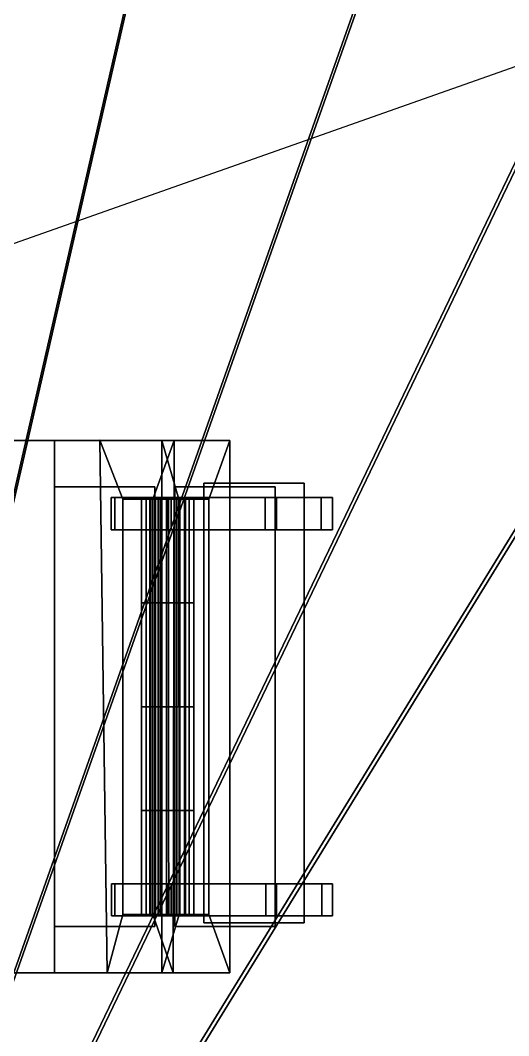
# Model space of a CAD drawing. Extents: x -7.9 to 7.9, y -12.5 to 11.9.
# Drawn here: x 1.414 to 2.418, y -5.023 to -2.932 of the extents above; entities that cross this region are included whole.
import ezdxf

# ---------------------------------------------------------------- set-up
doc = ezdxf.new("R2010")
doc.units = 0

msp = doc.modelspace()

# ---------------------------------------------------------------- linework, layer by layer
for points in [[(3.0017, -0.3575, 4.1037), (0.7607, -6.7043, 4.1037), (2.3067, 0.0569, 4.1037)], [(0.7607, -6.7043, 4.1037), (0.7607, 0.0569, 4.1037), (2.3067, 0.0569, 4.1037)], [(0.7607, -6.7197, 4.271), (2.3067, 0.0416, 4.271), (0.7607, 0.0416, 4.271)], [(3.0017, -0.3728, 4.271), (2.3067, 0.0416, 4.271), (0.7607, -6.7197, 4.271)], [(3.6335, -0.7206, 4.1037), (0.7607, -6.7043, 4.1037), (3.0017, -0.3575, 4.1037)], [(3.0017, -0.3728, 4.271), (0.7607, -6.7197, 4.271), (3.6335, -0.736, 4.271)], [(0.7834, -6.4985, 4.4398), (7.3896, -1.3735, 4.4398), (7.3896, -0.4038, 4.7484), (0.7834, -2.1641, 4.7484)], [(5.0704, -0.7206, 4.1037), (7.6253, -1.4257, 4.1037), (0.7607, -6.7043, 4.1037), (4.352, -0.8468, 4.1037)], [(4.352, -0.8468, 4.1037), (0.7607, -6.7043, 4.1037), (3.6335, -0.7206, 4.1037)], [(3.6335, -0.736, 4.271), (0.7607, -6.7197, 4.271), (4.352, -0.8621, 4.271)], [(4.352, -0.8621, 4.271), (0.7607, -6.7197, 4.271), (7.6253, -1.4411, 4.271), (5.0704, -0.736, 4.271)], [(0.7607, -6.4985, 4.271), (7.3896, -1.3735, 4.271), (7.3896, -1.3735, 4.4398), (0.7834, -6.4985, 4.4398)], [(7.6253, -1.4257, 4.1037), (7.6253, -1.4411, 4.271), (0.7607, -6.7197, 4.271), (0.7607, -6.7043, 4.1037)], [(4.2211, -2.3951, 4.1159), (0.8623, -3.5822, 4.1069), (1.1355, -2.6971, 2.7777), (4.2423, -2.1731, 3.7584)], [(1.3689, -3.7975, 0.8937), (1.3687, -3.7975, 1.8884), (1.4843, -3.7975, 1.8929), (1.4843, -3.7975, 0.9843)], [(1.3687, -3.7975, 1.8884), (1.3687, -4.8933, 1.8884), (1.4843, -4.8933, 1.8929), (1.4843, -3.7975, 1.8929)], [(1.369, -4.8933, 0.8937), (1.3689, -3.7975, 0.8937), (1.5772, -3.7964, 0.8915), (1.5927, -4.8931, 0.895)], [(1.5772, -3.7964, 0.8915), (1.3689, -3.7975, 0.8937), (1.4843, -3.7975, 0.9843), (1.7046, -3.7975, 0.9843)], [(1.7046, -4.8933, 0.9843), (1.7046, -3.7975, 0.9843), (1.4843, -3.7975, 0.9843), (1.4843, -4.8933, 0.9843)], [(1.4843, -3.7975, 1.8929), (1.4843, -4.8933, 1.8929), (1.4843, -4.8933, 0.9843), (1.4843, -3.7975, 0.9843)], [(1.5772, -3.7964, 0.8915), (1.6246, -3.9179, 0.6894), (1.6246, -4.7728, 0.6894), (1.5927, -4.8931, 0.895)], [(1.7305, -3.7974, 0.0726), (1.686, -3.9179, 0.3524), (1.6246, -3.9179, 0.6894), (1.5772, -3.7964, 0.8915)], [(1.7305, -3.7974, 0.0726), (1.5772, -3.7964, 0.8915), (1.7046, -3.7975, 0.9843), (1.8445, -3.7975, 0.0769)], [(1.7279, -4.8935, 0.0731), (1.686, -4.7728, 0.3524), (1.686, -3.9179, 0.3524), (1.7305, -3.7974, 0.0726)], [(1.7046, -3.7975, 0.9843), (1.7401, -3.9179, 0.6894), (1.8016, -3.9179, 0.3524), (1.8445, -3.7975, 0.0769)], [(1.7046, -4.8933, 0.9843), (1.7402, -4.7728, 0.6894), (1.7401, -3.9179, 0.6894), (1.7046, -3.7975, 0.9843)], [(1.7279, -4.8935, 0.0731), (1.7305, -3.7974, 0.0726), (1.8445, -3.7975, 0.0769), (1.8445, -4.8933, 0.0769)], [(1.8445, -3.7975, 0.0769), (1.8016, -3.9179, 0.3524), (1.8016, -4.7728, 0.3524), (1.8445, -4.8933, 0.0769)], [(1.7912, -3.8855, 0.3442), (1.7912, -3.8855, 0.2616), (1.7912, -4.7904, 0.2617), (1.7912, -4.7904, 0.3443)], [(1.7912, -4.7904, 0.2617), (1.7912, -3.8855, 0.2616), (1.9974, -3.8855, 0.2616), (1.9974, -4.7904, 0.2616)], [(1.9974, -4.7904, 0.3442), (1.9974, -3.8855, 0.3442), (1.7912, -3.8855, 0.3442), (1.7912, -4.7904, 0.3443)], [(1.7912, -3.8855, 0.2616), (1.7912, -3.8855, 0.3442), (1.9974, -3.8855, 0.3442), (1.9974, -3.8855, 0.2616)], [(1.9974, -3.8855, 0.3442), (1.9974, -4.7904, 0.3442), (1.9974, -4.7904, 0.2616), (1.9974, -3.8855, 0.2616)], [(1.4843, -3.893, 1.5625), (1.4843, -3.893, 1.6451), (1.6905, -3.893, 1.6451), (1.6905, -3.893, 1.5625)], [(1.4843, -3.893, 1.6451), (1.4843, -4.7978, 1.6451), (1.6906, -4.7978, 1.6451), (1.6905, -3.893, 1.6451)], [(1.4843, -4.7978, 1.5625), (1.4843, -3.893, 1.5625), (1.6905, -3.893, 1.5625), (1.6906, -4.7978, 1.5625)], [(1.4843, -3.893, 1.6451), (1.4843, -3.893, 1.5625), (1.4843, -4.7978, 1.5625), (1.4843, -4.7978, 1.6451)], [(1.4843, -3.893, 1.3147), (1.4843, -3.893, 1.2321), (1.4843, -4.7978, 1.2321), (1.4843, -4.7978, 1.3147)], [(1.4843, -4.7978, 1.2321), (1.4843, -3.893, 1.2321), (1.6905, -3.893, 1.2321), (1.6906, -4.7978, 1.2321)], [(1.6906, -4.7978, 1.3147), (1.6905, -3.893, 1.3147), (1.4843, -3.893, 1.3147), (1.4843, -4.7978, 1.3147)], [(1.4843, -3.893, 1.2321), (1.4843, -3.893, 1.3147), (1.6905, -3.893, 1.3147), (1.6905, -3.893, 1.2321)], [(1.6905, -3.893, 1.6451), (1.6906, -4.7978, 1.6451), (1.6906, -4.7978, 1.5625), (1.6905, -3.893, 1.5625)], [(1.6905, -3.893, 1.3147), (1.6906, -4.7978, 1.3147), (1.6906, -4.7978, 1.2321), (1.6905, -3.893, 1.2321)], [(1.7317, -3.893, 0.69), (1.7317, -3.893, 0.7726), (1.9379, -3.893, 0.7726), (1.9379, -3.893, 0.69)], [(1.7317, -3.893, 0.7726), (1.7318, -4.7978, 0.7726), (1.938, -4.7978, 0.7726), (1.9379, -3.893, 0.7726)], [(1.7318, -4.7978, 0.69), (1.7317, -3.893, 0.69), (1.9379, -3.893, 0.69), (1.938, -4.7978, 0.69)], [(1.7318, -4.7978, 0.69), (1.7318, -4.7978, 0.7726), (1.7317, -3.893, 0.7726), (1.7317, -3.893, 0.69)], [(1.9379, -3.893, 0.7726), (1.938, -4.7978, 0.7726), (1.938, -4.7978, 0.69), (1.9379, -3.893, 0.69)], [(1.7166, -3.9149, 1.3358), (1.601, -3.9149, 1.3009), (1.6085, -3.9149, 1.854), (1.724, -3.9149, 1.854)], [(2.0323, -3.9149, 0.7816), (1.9176, -3.9149, 0.7367), (1.601, -3.9149, 1.3009), (1.7166, -3.9149, 1.3358)], [(1.601, -3.9149, 1.3009), (1.601, -3.9811, 1.3009), (1.6085, -3.981, 1.854), (1.6085, -3.9149, 1.854)], [(1.9176, -3.9149, 0.7367), (1.9176, -3.981, 0.7367), (1.601, -3.9811, 1.3009), (1.601, -3.9149, 1.3009)], [(1.6085, -3.9149, 1.854), (1.6085, -3.981, 1.854), (1.724, -3.981, 1.854), (1.724, -3.9149, 1.854)], [(1.6246, -3.9179, 0.6894), (1.7401, -3.9179, 0.6894), (1.7402, -4.7728, 0.6894), (1.6246, -4.7728, 0.6894)], [(1.6246, -3.9179, 0.6894), (1.686, -3.9179, 0.3524), (1.8016, -3.9179, 0.3524), (1.7401, -3.9179, 0.6894)], [(1.6803, -4.1317, 0.5885), (1.6631, -4.1317, 0.6894), (1.6631, -3.9179, 0.6894), (1.6803, -3.9179, 0.5885)], [(1.6899, -3.9179, 0.5885), (1.6803, -3.9179, 0.5885), (1.6631, -3.9179, 0.6894), (1.6727, -3.9179, 0.6894)], [(1.6727, -4.1317, 0.6894), (1.6727, -3.9179, 0.6894), (1.6631, -3.9179, 0.6894), (1.6631, -4.1317, 0.6894)], [(1.6996, -3.9179, 0.5885), (1.6899, -3.9179, 0.5885), (1.6727, -3.9179, 0.6894), (1.6824, -3.9179, 0.6894)], [(1.6824, -4.1317, 0.6894), (1.6824, -3.9179, 0.6894), (1.6727, -3.9179, 0.6894), (1.6727, -4.1317, 0.6894)], [(1.6975, -4.1317, 0.4875), (1.6803, -4.1317, 0.5885), (1.6803, -3.9179, 0.5885), (1.6975, -3.9179, 0.4875)], [(1.7071, -3.9179, 0.4875), (1.6975, -3.9179, 0.4875), (1.6803, -3.9179, 0.5885), (1.6899, -3.9179, 0.5885)], [(1.6996, -3.9179, 0.5885), (1.6824, -3.9179, 0.6894), (1.692, -3.9179, 0.6894), (1.7092, -3.9179, 0.5885)], [(1.6824, -4.1317, 0.6894), (1.692, -4.1317, 0.6894), (1.692, -3.9179, 0.6894), (1.6824, -3.9179, 0.6894)], [(1.8016, -4.7728, 0.3524), (1.8016, -3.9179, 0.3524), (1.686, -3.9179, 0.3524), (1.686, -4.7728, 0.3524)], [(1.7168, -3.9179, 0.4875), (1.7071, -3.9179, 0.4875), (1.6899, -3.9179, 0.5885), (1.6996, -3.9179, 0.5885)], [(1.7092, -3.9179, 0.5885), (1.692, -3.9179, 0.6894), (1.7016, -3.9179, 0.6894), (1.7188, -3.9179, 0.5885)], [(1.692, -4.1317, 0.6894), (1.7016, -4.1317, 0.6894), (1.7016, -3.9179, 0.6894), (1.692, -3.9179, 0.6894)], [(1.6975, -4.1317, 0.4875), (1.6975, -3.9179, 0.4875), (1.7147, -3.9179, 0.3866), (1.7147, -4.1317, 0.3866)], [(1.7071, -3.9179, 0.4875), (1.7243, -3.9179, 0.3866), (1.7147, -3.9179, 0.3866), (1.6975, -3.9179, 0.4875)], [(1.7168, -3.9179, 0.4875), (1.6996, -3.9179, 0.5885), (1.7092, -3.9179, 0.5885), (1.7264, -3.9179, 0.4875)], [(1.7188, -4.1317, 0.5885), (1.7188, -3.9179, 0.5885), (1.7016, -3.9179, 0.6894), (1.7016, -4.1317, 0.6894)], [(1.7168, -3.9179, 0.4875), (1.7339, -3.9179, 0.3866), (1.7243, -3.9179, 0.3866), (1.7071, -3.9179, 0.4875)], [(1.7264, -3.9179, 0.4875), (1.7092, -3.9179, 0.5885), (1.7188, -3.9179, 0.5885), (1.736, -3.9179, 0.4875)], [(1.7147, -4.1317, 0.3866), (1.7147, -3.9179, 0.3866), (1.7319, -3.9179, 0.2857), (1.7319, -4.1317, 0.2857)], [(1.7243, -3.9179, 0.3866), (1.7415, -3.9179, 0.2857), (1.7319, -3.9179, 0.2857), (1.7147, -3.9179, 0.3866)], [(1.7166, -3.981, 1.3358), (1.7166, -3.9149, 1.3358), (1.724, -3.9149, 1.854), (1.724, -3.981, 1.854)], [(2.0323, -3.981, 0.7816), (2.0323, -3.9149, 0.7816), (1.7166, -3.9149, 1.3358), (1.7166, -3.981, 1.3358)], [(1.7168, -3.9179, 0.4875), (1.7264, -3.9179, 0.4875), (1.7436, -3.9179, 0.3866), (1.7339, -3.9179, 0.3866)], [(1.736, -4.1317, 0.4875), (1.736, -3.9179, 0.4875), (1.7188, -3.9179, 0.5885), (1.7188, -4.1317, 0.5885)], [(1.7339, -3.9179, 0.3866), (1.7511, -3.9179, 0.2857), (1.7415, -3.9179, 0.2857), (1.7243, -3.9179, 0.3866)], [(1.7264, -3.9179, 0.4875), (1.736, -3.9179, 0.4875), (1.7532, -3.9179, 0.3866), (1.7436, -3.9179, 0.3866)], [(1.7415, -4.1317, 0.2857), (1.7319, -4.1317, 0.2857), (1.7319, -3.9179, 0.2857), (1.7415, -3.9179, 0.2857)], [(1.7339, -3.9179, 0.3866), (1.7436, -3.9179, 0.3866), (1.7608, -3.9179, 0.2857), (1.7511, -3.9179, 0.2857)], [(1.736, -4.1317, 0.4875), (1.7532, -4.1317, 0.3866), (1.7532, -3.9179, 0.3866), (1.736, -3.9179, 0.4875)], [(1.7511, -4.1317, 0.2857), (1.7415, -4.1317, 0.2857), (1.7415, -3.9179, 0.2857), (1.7511, -3.9179, 0.2857)], [(1.7436, -3.9179, 0.3866), (1.7532, -3.9179, 0.3866), (1.7704, -3.9179, 0.2857), (1.7608, -3.9179, 0.2857)], [(1.7511, -4.1317, 0.2857), (1.7511, -3.9179, 0.2857), (1.7608, -3.9179, 0.2857), (1.7608, -4.1317, 0.2857)], [(1.7532, -4.1317, 0.3866), (1.7704, -4.1317, 0.2857), (1.7704, -3.9179, 0.2857), (1.7532, -3.9179, 0.3866)], [(1.7608, -4.1317, 0.2857), (1.7608, -3.9179, 0.2857), (1.7704, -3.9179, 0.2857), (1.7704, -4.1317, 0.2857)], [(1.9404, -3.9149, 0.2094), (1.9404, -3.981, 0.2094), (1.9176, -3.981, 0.7367), (1.9176, -3.9149, 0.7367)], [(1.9404, -3.9149, 0.2094), (1.9176, -3.9149, 0.7367), (2.0323, -3.9149, 0.7816), (2.0559, -3.9149, 0.2094)], [(2.0559, -3.9149, 0.2094), (2.0559, -3.981, 0.2094), (1.9404, -3.981, 0.2094), (1.9404, -3.9149, 0.2094)], [(2.0323, -3.9149, 0.7816), (2.0323, -3.981, 0.7816), (2.0559, -3.981, 0.2094), (2.0559, -3.9149, 0.2094)], [(1.7166, -3.981, 1.3358), (1.601, -3.9811, 1.3009), (1.9176, -3.981, 0.7367), (2.0323, -3.981, 0.7816)], [(1.724, -3.981, 1.854), (1.6085, -3.981, 1.854), (1.601, -3.9811, 1.3009), (1.7166, -3.981, 1.3358)], [(1.9404, -3.981, 0.2094), (2.0559, -3.981, 0.2094), (2.0323, -3.981, 0.7816), (1.9176, -3.981, 0.7367)], [(1.6803, -4.3454, 0.5885), (1.6631, -4.3454, 0.6894), (1.6631, -4.1317, 0.6894), (1.6803, -4.1317, 0.5885)], [(1.6728, -4.3454, 0.6894), (1.6727, -4.1317, 0.6894), (1.6631, -4.1317, 0.6894), (1.6631, -4.3454, 0.6894)], [(1.6824, -4.3454, 0.6894), (1.6824, -4.1317, 0.6894), (1.6727, -4.1317, 0.6894), (1.6728, -4.3454, 0.6894)], [(1.6975, -4.3454, 0.4875), (1.6803, -4.3454, 0.5885), (1.6803, -4.1317, 0.5885), (1.6975, -4.1317, 0.4875)], [(1.6824, -4.3454, 0.6894), (1.692, -4.3454, 0.6894), (1.692, -4.1317, 0.6894), (1.6824, -4.1317, 0.6894)], [(1.692, -4.3454, 0.6894), (1.7016, -4.3454, 0.6894), (1.7016, -4.1317, 0.6894), (1.692, -4.1317, 0.6894)], [(1.6975, -4.3454, 0.4875), (1.6975, -4.1317, 0.4875), (1.7147, -4.1317, 0.3866), (1.7147, -4.3454, 0.3866)], [(1.7188, -4.3454, 0.5885), (1.7188, -4.1317, 0.5885), (1.7016, -4.1317, 0.6894), (1.7016, -4.3454, 0.6894)], [(1.7147, -4.3454, 0.3866), (1.7147, -4.1317, 0.3866), (1.7319, -4.1317, 0.2857), (1.7319, -4.3454, 0.2857)], [(1.736, -4.3454, 0.4875), (1.736, -4.1317, 0.4875), (1.7188, -4.1317, 0.5885), (1.7188, -4.3454, 0.5885)], [(1.7415, -4.3454, 0.2857), (1.7319, -4.3454, 0.2857), (1.7319, -4.1317, 0.2857), (1.7415, -4.1317, 0.2857)], [(1.736, -4.3454, 0.4875), (1.7532, -4.3454, 0.3866), (1.7532, -4.1317, 0.3866), (1.736, -4.1317, 0.4875)], [(1.7512, -4.3454, 0.2857), (1.7415, -4.3454, 0.2857), (1.7415, -4.1317, 0.2857), (1.7511, -4.1317, 0.2857)], [(1.7512, -4.3454, 0.2857), (1.7511, -4.1317, 0.2857), (1.7608, -4.1317, 0.2857), (1.7608, -4.3454, 0.2857)], [(1.7532, -4.3454, 0.3866), (1.7704, -4.3454, 0.2857), (1.7704, -4.1317, 0.2857), (1.7532, -4.1317, 0.3866)], [(1.7608, -4.3454, 0.2857), (1.7608, -4.1317, 0.2857), (1.7704, -4.1317, 0.2857), (1.7704, -4.3454, 0.2857)], [(1.6803, -4.3454, 0.5885), (1.6803, -4.5591, 0.5885), (1.6631, -4.5591, 0.6894), (1.6631, -4.3454, 0.6894)], [(1.6728, -4.3454, 0.6894), (1.6631, -4.3454, 0.6894), (1.6631, -4.5591, 0.6894), (1.6728, -4.5591, 0.6894)], [(1.6824, -4.3454, 0.6894), (1.6728, -4.3454, 0.6894), (1.6728, -4.5591, 0.6894), (1.6824, -4.5591, 0.6894)], [(1.6975, -4.3454, 0.4875), (1.6975, -4.5591, 0.4875), (1.6803, -4.5591, 0.5885), (1.6803, -4.3454, 0.5885)], [(1.6824, -4.3454, 0.6894), (1.6824, -4.5591, 0.6894), (1.692, -4.5591, 0.6894), (1.692, -4.3454, 0.6894)], [(1.692, -4.3454, 0.6894), (1.692, -4.5591, 0.6894), (1.7017, -4.5591, 0.6894), (1.7016, -4.3454, 0.6894)], [(1.6975, -4.3454, 0.4875), (1.7147, -4.3454, 0.3866), (1.7147, -4.5591, 0.3866), (1.6975, -4.5591, 0.4875)], [(1.7188, -4.3454, 0.5885), (1.7016, -4.3454, 0.6894), (1.7017, -4.5591, 0.6894), (1.7188, -4.5591, 0.5885)], [(1.7147, -4.3454, 0.3866), (1.7319, -4.3454, 0.2857), (1.7319, -4.5591, 0.2857), (1.7147, -4.5591, 0.3866)], [(1.736, -4.3454, 0.4875), (1.7188, -4.3454, 0.5885), (1.7188, -4.5591, 0.5885), (1.736, -4.5591, 0.4875)], [(1.7415, -4.3454, 0.2857), (1.7415, -4.5591, 0.2857), (1.7319, -4.5591, 0.2857), (1.7319, -4.3454, 0.2857)], [(1.736, -4.3454, 0.4875), (1.736, -4.5591, 0.4875), (1.7532, -4.5591, 0.3866), (1.7532, -4.3454, 0.3866)], [(1.7512, -4.3454, 0.2857), (1.7512, -4.5591, 0.2857), (1.7415, -4.5591, 0.2857), (1.7415, -4.3454, 0.2857)], [(1.7512, -4.3454, 0.2857), (1.7608, -4.3454, 0.2857), (1.7608, -4.5591, 0.2857), (1.7512, -4.5591, 0.2857)], [(1.7532, -4.3454, 0.3866), (1.7532, -4.5591, 0.3866), (1.7704, -4.5591, 0.2857), (1.7704, -4.3454, 0.2857)], [(1.7608, -4.3454, 0.2857), (1.7704, -4.3454, 0.2857), (1.7704, -4.5591, 0.2857), (1.7608, -4.5591, 0.2857)], [(1.6803, -4.5591, 0.5885), (1.6803, -4.7728, 0.5885), (1.6631, -4.7728, 0.6894), (1.6631, -4.5591, 0.6894)], [(1.6728, -4.5591, 0.6894), (1.6631, -4.5591, 0.6894), (1.6631, -4.7728, 0.6894), (1.6728, -4.7728, 0.6894)], [(1.6824, -4.5591, 0.6894), (1.6728, -4.5591, 0.6894), (1.6728, -4.7728, 0.6894), (1.6824, -4.7728, 0.6894)], [(1.6975, -4.5591, 0.4875), (1.6975, -4.7728, 0.4875), (1.6803, -4.7728, 0.5885), (1.6803, -4.5591, 0.5885)], [(1.6824, -4.5591, 0.6894), (1.6824, -4.7728, 0.6894), (1.692, -4.7728, 0.6894), (1.692, -4.5591, 0.6894)], [(1.692, -4.5591, 0.6894), (1.692, -4.7728, 0.6894), (1.7017, -4.7728, 0.6894), (1.7017, -4.5591, 0.6894)], [(1.6975, -4.5591, 0.4875), (1.7147, -4.5591, 0.3866), (1.7147, -4.7728, 0.3866), (1.6975, -4.7728, 0.4875)], [(1.7188, -4.5591, 0.5885), (1.7017, -4.5591, 0.6894), (1.7017, -4.7728, 0.6894), (1.7189, -4.7728, 0.5885)], [(1.7147, -4.5591, 0.3866), (1.7319, -4.5591, 0.2857), (1.7319, -4.7728, 0.2857), (1.7147, -4.7728, 0.3866)], [(1.736, -4.5591, 0.4875), (1.7188, -4.5591, 0.5885), (1.7189, -4.7728, 0.5885), (1.736, -4.7728, 0.4875)], [(1.7415, -4.5591, 0.2857), (1.7415, -4.7728, 0.2857), (1.7319, -4.7728, 0.2857), (1.7319, -4.5591, 0.2857)], [(1.736, -4.5591, 0.4875), (1.736, -4.7728, 0.4875), (1.7532, -4.7728, 0.3866), (1.7532, -4.5591, 0.3866)], [(1.7512, -4.5591, 0.2857), (1.7512, -4.7728, 0.2857), (1.7415, -4.7728, 0.2857), (1.7415, -4.5591, 0.2857)], [(1.7512, -4.5591, 0.2857), (1.7608, -4.5591, 0.2857), (1.7608, -4.7728, 0.2857), (1.7512, -4.7728, 0.2857)], [(1.7532, -4.5591, 0.3866), (1.7532, -4.7728, 0.3866), (1.7704, -4.7728, 0.2857), (1.7704, -4.5591, 0.2857)], [(1.7608, -4.5591, 0.2857), (1.7704, -4.5591, 0.2857), (1.7704, -4.7728, 0.2857), (1.7608, -4.7728, 0.2857)], [(1.6016, -4.7097, 1.2994), (1.7172, -4.7097, 1.3342), (2.0335, -4.7097, 0.7783), (1.9188, -4.7097, 0.7337)], [(1.6085, -4.7097, 1.854), (1.7241, -4.7097, 1.854), (1.7172, -4.7097, 1.3342), (1.6016, -4.7097, 1.2994)], [(1.6016, -4.7097, 1.2994), (1.6016, -4.7759, 1.2994), (1.6085, -4.7759, 1.854), (1.6085, -4.7097, 1.854)], [(1.9188, -4.7097, 0.7337), (1.9188, -4.7759, 0.7337), (1.6016, -4.7759, 1.2994), (1.6016, -4.7097, 1.2994)], [(1.7241, -4.7759, 1.854), (1.7241, -4.7097, 1.854), (1.6085, -4.7097, 1.854), (1.6085, -4.7759, 1.854)], [(1.7172, -4.7759, 1.3342), (1.7172, -4.7097, 1.3342), (1.7241, -4.7097, 1.854), (1.7241, -4.7759, 1.854)], [(1.7172, -4.7097, 1.3342), (1.7172, -4.7759, 1.3342), (2.0335, -4.7759, 0.7783), (2.0335, -4.7097, 0.7783)], [(2.0559, -4.7097, 0.2094), (1.9404, -4.7097, 0.2094), (1.9188, -4.7097, 0.7337), (2.0335, -4.7097, 0.7783)], [(1.9188, -4.7759, 0.7337), (1.9188, -4.7097, 0.7337), (1.9404, -4.7097, 0.2094), (1.9404, -4.7759, 0.2094)], [(1.9404, -4.7759, 0.2094), (1.9404, -4.7097, 0.2094), (2.0559, -4.7097, 0.2094), (2.0559, -4.7759, 0.2094)], [(2.0559, -4.7759, 0.2094), (2.0559, -4.7097, 0.2094), (2.0335, -4.7097, 0.7783), (2.0335, -4.7759, 0.7783)], [(1.7279, -4.8935, 0.0731), (1.5927, -4.8931, 0.895), (1.6246, -4.7728, 0.6894), (1.686, -4.7728, 0.3524)], [(1.6016, -4.7759, 1.2994), (1.7172, -4.7759, 1.3342), (1.7241, -4.7759, 1.854), (1.6085, -4.7759, 1.854)], [(1.7172, -4.7759, 1.3342), (1.6016, -4.7759, 1.2994), (1.9188, -4.7759, 0.7337), (2.0335, -4.7759, 0.7783)], [(1.8016, -4.7728, 0.3524), (1.686, -4.7728, 0.3524), (1.6246, -4.7728, 0.6894), (1.7402, -4.7728, 0.6894)], [(1.69, -4.7728, 0.5885), (1.6728, -4.7728, 0.6894), (1.6631, -4.7728, 0.6894), (1.6803, -4.7728, 0.5885)], [(1.6996, -4.7728, 0.5885), (1.6824, -4.7728, 0.6894), (1.6728, -4.7728, 0.6894), (1.69, -4.7728, 0.5885)], [(1.7072, -4.7728, 0.4875), (1.69, -4.7728, 0.5885), (1.6803, -4.7728, 0.5885), (1.6975, -4.7728, 0.4875)], [(1.6996, -4.7728, 0.5885), (1.7092, -4.7728, 0.5885), (1.692, -4.7728, 0.6894), (1.6824, -4.7728, 0.6894)], [(1.7168, -4.7728, 0.4875), (1.6996, -4.7728, 0.5885), (1.69, -4.7728, 0.5885), (1.7072, -4.7728, 0.4875)], [(1.7092, -4.7728, 0.5885), (1.7189, -4.7728, 0.5885), (1.7017, -4.7728, 0.6894), (1.692, -4.7728, 0.6894)], [(1.7072, -4.7728, 0.4875), (1.6975, -4.7728, 0.4875), (1.7147, -4.7728, 0.3866), (1.7244, -4.7728, 0.3866)], [(1.7168, -4.7728, 0.4875), (1.7264, -4.7728, 0.4875), (1.7092, -4.7728, 0.5885), (1.6996, -4.7728, 0.5885)], [(1.8445, -4.8933, 0.0769), (1.8016, -4.7728, 0.3524), (1.7402, -4.7728, 0.6894), (1.7046, -4.8933, 0.9843)], [(1.7168, -4.7728, 0.4875), (1.7072, -4.7728, 0.4875), (1.7244, -4.7728, 0.3866), (1.734, -4.7728, 0.3866)], [(1.7264, -4.7728, 0.4875), (1.736, -4.7728, 0.4875), (1.7189, -4.7728, 0.5885), (1.7092, -4.7728, 0.5885)], [(1.7244, -4.7728, 0.3866), (1.7147, -4.7728, 0.3866), (1.7319, -4.7728, 0.2857), (1.7415, -4.7728, 0.2857)], [(1.7168, -4.7728, 0.4875), (1.734, -4.7728, 0.3866), (1.7436, -4.7728, 0.3866), (1.7264, -4.7728, 0.4875)], [(1.734, -4.7728, 0.3866), (1.7244, -4.7728, 0.3866), (1.7415, -4.7728, 0.2857), (1.7512, -4.7728, 0.2857)], [(1.7264, -4.7728, 0.4875), (1.7436, -4.7728, 0.3866), (1.7532, -4.7728, 0.3866), (1.736, -4.7728, 0.4875)], [(1.734, -4.7728, 0.3866), (1.7512, -4.7728, 0.2857), (1.7608, -4.7728, 0.2857), (1.7436, -4.7728, 0.3866)], [(1.7436, -4.7728, 0.3866), (1.7608, -4.7728, 0.2857), (1.7704, -4.7728, 0.2857), (1.7532, -4.7728, 0.3866)], [(2.0559, -4.7759, 0.2094), (2.0335, -4.7759, 0.7783), (1.9188, -4.7759, 0.7337), (1.9404, -4.7759, 0.2094)], [(1.4843, -4.7978, 1.6451), (1.4843, -4.7978, 1.5625), (1.6906, -4.7978, 1.5625), (1.6906, -4.7978, 1.6451)], [(1.6906, -4.7978, 1.2321), (1.6906, -4.7978, 1.3147), (1.4843, -4.7978, 1.3147), (1.4843, -4.7978, 1.2321)], [(1.7318, -4.7978, 0.7726), (1.7318, -4.7978, 0.69), (1.938, -4.7978, 0.69), (1.938, -4.7978, 0.7726)], [(1.9974, -4.7904, 0.2616), (1.9974, -4.7904, 0.3442), (1.7912, -4.7904, 0.3443), (1.7912, -4.7904, 0.2617)], [(1.3687, -4.8933, 1.8884), (1.369, -4.8933, 0.8937), (1.4843, -4.8933, 0.9843), (1.4843, -4.8933, 1.8929)], [(1.369, -4.8933, 0.8937), (1.5927, -4.8931, 0.895), (1.7046, -4.8933, 0.9843), (1.4843, -4.8933, 0.9843)], [(1.5927, -4.8931, 0.895), (1.7279, -4.8935, 0.0731), (1.8445, -4.8933, 0.0769), (1.7046, -4.8933, 0.9843)]]:
    msp.add_3dface(points)

doc.saveas('drawing.dxf')
